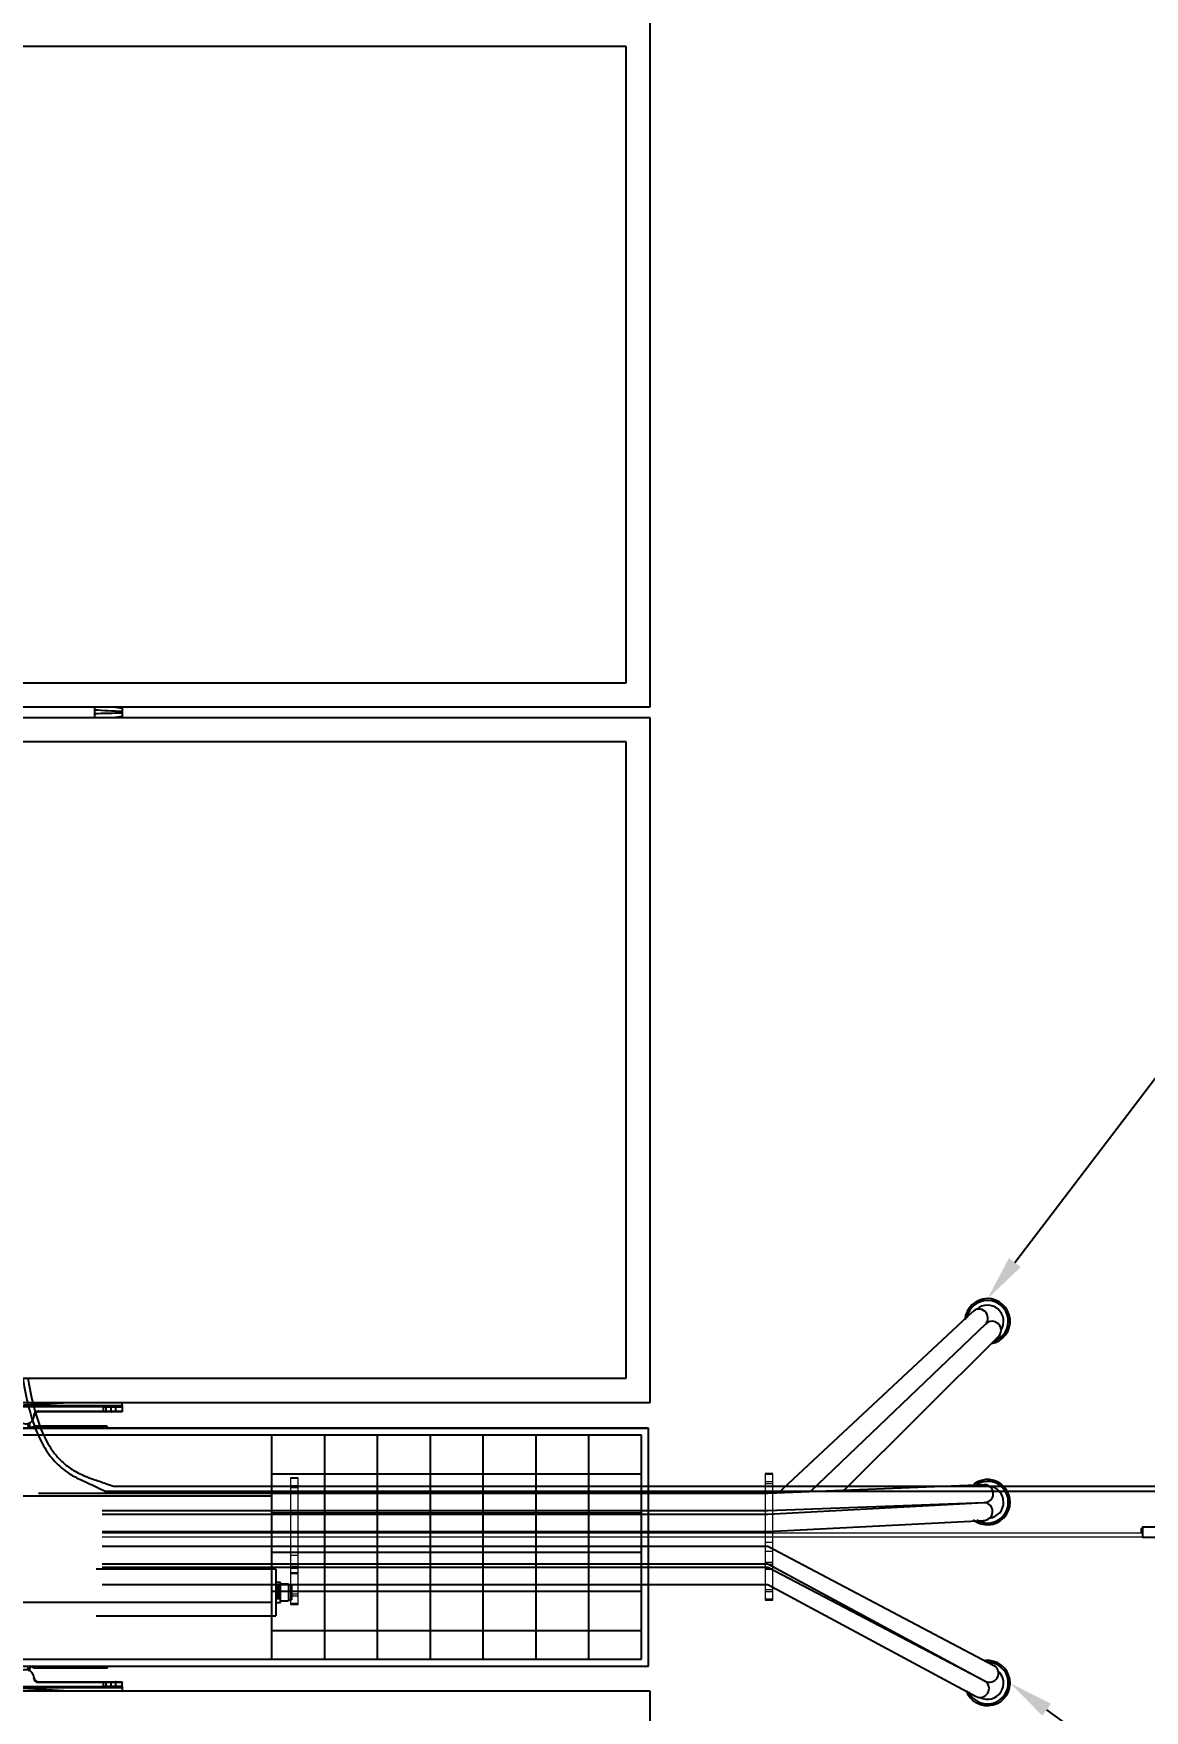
# Model space of a CAD drawing. Header units: inches. Extents: x -1851 to 6314, y -1304 to 4687.
# Drawn here: x 1793.4 to 1867.1, y 1878.5 to 1989.8 of the extents above; entities that cross this region are included whole.
import ezdxf
from ezdxf import colors
from ezdxf.entities.mleader import LeaderData, LeaderLine
from ezdxf.math import Vec2, Vec3

# ---------------------------------------------------------------- set-up
doc = ezdxf.new("R2010")
doc.units = ezdxf.units.IN
doc.header["$MEASUREMENT"] = 0
for name, color, linetype in [('DC FEEEDERS', 1, 'Continuous'), ('DC STRING CABLES', 30, 'Continuous'), ('E-ARRY-TABL', 9, 'Continuous'), ('E-COND-PVC', 4, 'Continuous'), ('E-GRND', 3, 'Continuous'), ('G-ANNO-TEXT', 1, 'Continuous'), ('WIRE MANAGEMENT', 4, 'Continuous')]:
    doc.layers.add(name, color=color, linetype=linetype)
doc.styles.add('NEI-A', font='arial.ttf')
picture_1 = doc.add_image_def('image1.jpg', size_in_pixel=(474, 85))

# ---------------------------------------------------------------- blocks, each defined once
blk = doc.blocks.new('A$C7614aaa4')
at = {"layer": 'E-ARRY-TABL'}
for p, q in [((0, 16.05), (0, 0.25)), ((89.42, 16.05), (0, 16.05)), ((88.96, 15.59), (0.46, 15.59)), ((0.46, 15.59), (0.46, 0.71)), ((34.8, 16.05), (34.77, 16.05)), ((36.99, 16.05), (34.8, 16.05)), ((41.81, 16.17), (36.97, 16.17)), ((36.99, 16.05), (37.05, 16.05)), ((36.99, 16.05), (36.99, 16.05)), ((37.05, 16.05), (41.88, 16.05)), ((37.05, 16.05), (37.05, 16.05)), ((41.88, 16.05), (41.95, 16.05)), ((42.11, 16.28), (42.11, 16.3)), ((42.18, 16.3), (42.11, 16.3)), ((42.11, 16.28), (42.18, 16.28)), ((42.15, 16.05), (42.15, 16.13)), ((42.18, 16.34), (42.18, 16.3)), ((42.18, 16.05), (42.18, 16.34)), ((42.18, 16.28), (42.18, 16.3)), ((48.27, 16.34), (48.27, 16.05)), ((48.27, 16.3), (48.27, 16.34)), ((48.27, 16.3), (48.27, 16.28)), ((48.34, 16.3), (48.27, 16.3)), ((48.27, 16.28), (48.34, 16.28)), ((48.3, 16.13), (48.3, 16.05)), ((48.34, 16.3), (48.34, 16.28)), ((48.5, 16.05), (48.57, 16.05)), ((53.41, 16.05), (48.57, 16.05)), ((53.48, 16.17), (48.65, 16.17)), ((53.41, 16.05), (53.46, 16.05)), ((53.41, 16.05), (53.41, 16.05)), ((53.46, 16.05), (55.65, 16.05)), ((53.46, 16.05), (53.46, 16.05)), ((88.96, 0.71), (88.96, 15.59)), ((89.42, 0.25), (89.42, 16.05)), ((0, 0.25), (89.42, 0.25)), ((0.46, 0.71), (88.96, 0.71)), ((34.77, 0.25), (34.8, 0.25)), ((36.99, 0.25), (34.8, 0.25)), ((36.97, 0.13), (41.81, 0.13)), ((37.05, 0.25), (36.99, 0.25)), ((36.99, 0.25), (36.99, 0.25)), ((37.05, 0.25), (41.88, 0.25)), ((37.05, 0.25), (37.05, 0.25)), ((41.95, 0.25), (41.88, 0.25)), ((42.18, 0.02), (42.11, 0.02)), ((42.11, 0), (42.11, 0.02)), ((42.11, 0), (42.18, 0)), ((42.15, 0.17), (42.15, 0.25)), ((42.18, 0), (42.18, 0.02)), ((48.34, 0.03), (48.27, 0.03)), ((48.27, 0.03), (48.27, 0)), ((48.27, 0), (48.34, 0)), ((48.3, 0.25), (48.3, 0.18)), ((48.34, 0.03), (48.34, 0)), ((48.65, 0.14), (53.48, 0.14))]:
    blk.add_line(p, q, dxfattribs=at)
for points in [[(37.05, 16.05), (37.04, 16.09), (37.02, 16.13), (37, 16.16), (36.97, 16.17), (36.94, 16.16), (36.91, 16.13), (36.9, 16.09), (36.89, 16.05), (36.89, 16.05)], [(37, 16.05), (37, 16.07), (36.99, 16.08), (36.98, 16.09), (36.96, 16.09), (36.95, 16.09), (36.94, 16.07), (36.94, 16.05), (36.94, 16.05)], [(41.81, 16.17), (41.83, 16.16), (41.86, 16.13), (41.88, 16.09), (41.88, 16.05)], [(48.57, 16.05), (48.58, 16.1), (48.59, 16.14), (48.62, 16.16), (48.65, 16.17)], [(53.56, 16.05), (53.55, 16.1), (53.54, 16.14), (53.51, 16.16), (53.48, 16.17), (53.45, 16.16), (53.43, 16.14), (53.41, 16.1), (53.41, 16.05), (53.41, 16.05)], [(53.51, 16.05), (53.51, 16.06), (53.51, 16.08), (53.5, 16.09), (53.49, 16.1), (53.47, 16.1), (53.46, 16.09), (53.46, 16.07), (53.45, 16.05), (53.45, 16.05)], [(55.7, 16.05), (55.7, 16.05), (55.65, 16.05)], [(36.89, 0.25), (36.89, 0.25), (36.9, 0.21), (36.91, 0.17), (36.94, 0.14), (36.97, 0.13), (37, 0.14), (37.02, 0.17), (37.04, 0.21), (37.05, 0.25), (37.05, 0.25)], [(36.94, 0.25), (36.94, 0.25), (36.94, 0.23), (36.95, 0.21), (36.96, 0.21), (36.98, 0.21), (36.99, 0.22), (37, 0.23), (37, 0.25), (37, 0.25)], [(41.88, 0.25), (41.88, 0.21), (41.86, 0.17), (41.83, 0.14), (41.81, 0.13)], [(48.65, 0.14), (48.62, 0.15), (48.59, 0.17), (48.58, 0.21), (48.57, 0.25)], [(53.41, 0.25), (53.41, 0.21), (53.43, 0.17), (53.45, 0.15), (53.48, 0.14), (53.51, 0.15), (53.54, 0.17), (53.55, 0.21), (53.56, 0.25)], [(53.45, 0.25), (53.46, 0.24), (53.46, 0.22), (53.47, 0.21), (53.49, 0.21), (53.5, 0.22), (53.51, 0.23), (53.51, 0.25), (53.51, 0.25)]]:
    blk.add_lwpolyline(points, dxfattribs=at)
for centre, start_param, end_param in [((41.83, 16.28), 4.885735, 6.192239), ((41.95, 16.28), 4.712389, 5.56156), ((48.5, 16.28), 3.863218, 4.712389), ((48.62, 16.28), 3.232539, 4.539043), ((41.83, 0.02), 0.090947, 1.39745), ((41.95, 0.02), 0.721625, 1.570796), ((48.5, 0.03), 1.728463, 2.419967), ((48.62, 0.03), 1.728463, 3.050646)]:
    blk.add_ellipse(centre, major_axis=(0.273, 0), ratio=0.8391, start_param=start_param, end_param=end_param, dxfattribs=at)
for points, knots in [([(42.11, 16.3), (42.11, 16.31), (42.11, 16.32), (42.11, 16.33), (42.11, 16.34)], [0, 0, 0, 0, 0.289948, 1, 1, 1, 1]), ([(42.11, 16.26), (42.11, 16.26), (42.11, 16.27), (42.11, 16.27), (42.11, 16.28)], [0, 0, 0, 0, 0.55863, 1, 1, 1, 1]), ([(42.18, 16.28), (42.18, 16.25), (42.18, 16.21), (42.18, 16.16), (42.16, 16.14), (42.16, 16.13), (42.15, 16.13)], [0, 0, 0, 0, 0.450932, 0.741636, 0.946776, 1, 1, 1, 1]), ([(48.3, 16.13), (48.29, 16.14), (48.28, 16.16), (48.27, 16.2), (48.27, 16.25), (48.27, 16.28), (48.27, 16.28)], [0, 0, 0, 0, 0.201331, 0.486191, 0.909516, 1, 1, 1, 1]), ([(48.34, 16.34), (48.34, 16.34), (48.34, 16.33), (48.34, 16.31), (48.34, 16.3)], [0, 0, 0, 0, 0.289982, 1, 1, 1, 1]), ([(48.34, 16.28), (48.34, 16.28), (48.34, 16.27), (48.34, 16.26), (48.35, 16.26)], [0, 0, 0, 0, 0.558217, 1, 1, 1, 1]), ([(42.11, 0.02), (42.11, 0.03), (42.11, 0.03), (42.11, 0.04), (42.11, 0.04)], [0, 0, 0, 0, 0.558217, 1, 1, 1, 1]), ([(42.15, 0.17), (42.16, 0.17), (42.17, 0.15), (42.18, 0.1), (42.18, 0.06), (42.18, 0.03), (42.18, 0.02)], [0, 0, 0, 0, 0.201331, 0.486191, 0.909516, 1, 1, 1, 1]), ([(48.27, 0.03), (48.27, 0.05), (48.27, 0.1), (48.28, 0.14), (48.29, 0.17), (48.3, 0.18), (48.3, 0.18)], [0, 0, 0, 0, 0.450932, 0.741636, 0.946776, 1, 1, 1, 1]), ([(48.35, 0.05), (48.34, 0.04), (48.34, 0.04), (48.34, 0.03), (48.34, 0.03)], [0, 0, 0, 0, 0.55863, 1, 1, 1, 1])]:
    blk.add_open_spline(points, degree=3, knots=knots, dxfattribs=at)
blk = doc.blocks.new('A$C1ac49d95')
for points in [[(0, 1909.2), (89.42, 1909.2)], [(64.41, 1908.74), (64.41, 1893.86)], [(67.92, 1908.74), (67.92, 1893.86)], [(71.42, 1908.74), (71.42, 1893.86)], [(74.93, 1908.74), (74.93, 1893.86)], [(78.44, 1908.74), (78.44, 1893.86)], [(81.94, 1908.74), (81.94, 1893.86)], [(85.45, 1908.74), (85.45, 1893.86)], [(88.96, 1906.14), (64.41, 1906.14)], [(88.96, 1903.55), (64.41, 1903.55)], [(88.96, 1900.95), (64.41, 1900.95)], [(88.96, 1898.36), (64.41, 1898.36)], [(88.96, 1895.76), (64.41, 1895.76)]]:
    blk.add_lwpolyline(points)
at = {"layer": 'E-ARRY-TABL'}
for p, q in [((89.54, 1957.04), (89.54, 2002.45)), ((87.94, 2000.85), (1.6, 2000.85)), ((87.94, 1958.64), (87.94, 2000.85)), ((1.6, 1958.64), (87.94, 1958.64)), ((0, 1957.04), (89.54, 1957.04)), ((53.91, 1957.04), (54.5, 1956.96)), ((89.54, 1956.31), (0, 1956.31)), ((54.5, 1956.39), (53.91, 1956.31)), ((89.54, 1910.9), (89.54, 1956.31)), ((87.94, 1954.71), (1.6, 1954.71)), ((87.94, 1912.5), (87.94, 1954.71)), ((1.6, 1912.5), (87.94, 1912.5)), ((0, 1910.9), (89.54, 1910.9)), ((53.27, 1910.6), (45.68, 1910.6)), ((47.12, 1910.69), (51.05, 1910.9)), ((47.12, 1910.69), (54.5, 1910.69)), ((48.63, 1910.02), (48.67, 1910.02)), ((48.95, 1910.32), (53.27, 1910.32)), ((48.95, 1910.32), (48.95, 1910.28)), ((53.27, 1910.28), (48.95, 1910.28)), ((53.27, 1910.32), (53.27, 1910.6)), ((53.27, 1910.6), (53.42, 1910.6)), ((53.27, 1910.32), (53.42, 1910.32)), ((53.27, 1910.32), (53.27, 1910.28)), ((53.44, 1910.28), (53.27, 1910.28)), ((53.42, 1910.6), (53.42, 1910.32)), ((53.42, 1910.6), (53.78, 1910.6)), ((53.42, 1910.32), (53.78, 1910.32)), ((53.81, 1910.28), (53.44, 1910.28)), ((53.78, 1910.32), (53.78, 1910.6)), ((53.78, 1910.6), (54.07, 1910.6)), ((53.78, 1910.32), (54.07, 1910.32)), ((54.04, 1910.28), (53.81, 1910.28)), ((54.5, 1910.28), (54.04, 1910.28)), ((54.07, 1910.6), (54.07, 1910.32)), ((54.07, 1910.6), (54.5, 1910.6)), ((54.07, 1910.32), (54.5, 1910.32)), ((54.5, 1910.69), (54.5, 1910.9)), ((54.5, 1910.69), (54.5, 1910.6)), ((54.5, 1910.6), (54.5, 1910.32)), ((54.5, 1910.32), (54.5, 1910.28)), ((48.63, 1892.63), (48.67, 1892.64)), ((48.95, 1892.33), (48.95, 1892.37)), ((48.95, 1892.37), (53.27, 1892.37)), ((53.27, 1892.33), (48.95, 1892.33)), ((53.27, 1892.33), (53.27, 1892.37)), ((53.27, 1892.37), (53.44, 1892.37)), ((53.27, 1892.05), (53.27, 1892.33)), ((53.42, 1892.33), (53.27, 1892.33)), ((53.42, 1892.33), (53.42, 1892.05)), ((53.78, 1892.33), (53.42, 1892.33)), ((53.44, 1892.37), (53.81, 1892.37)), ((53.78, 1892.05), (53.78, 1892.33)), ((54.07, 1892.33), (53.78, 1892.33)), ((53.81, 1892.37), (54.04, 1892.37)), ((54.04, 1892.37), (54.5, 1892.37)), ((54.07, 1892.33), (54.07, 1892.05)), ((54.5, 1892.33), (54.07, 1892.33)), ((54.5, 1892.37), (54.5, 1892.33)), ((54.5, 1892.05), (54.5, 1892.33)), ((89.54, 1891.75), (0, 1891.75)), ((45.68, 1892.05), (53.27, 1892.05)), ((54.5, 1891.96), (47.12, 1891.96)), ((51.05, 1891.75), (47.12, 1891.96)), ((53.42, 1892.05), (53.27, 1892.05)), ((53.78, 1892.05), (53.42, 1892.05)), ((54.07, 1892.05), (53.78, 1892.05)), ((54.5, 1892.05), (54.07, 1892.05)), ((54.5, 1892.05), (54.5, 1891.96)), ((54.5, 1891.96), (54.5, 1891.75)), ((89.54, 1846.34), (89.54, 1891.75))]:
    blk.add_line(p, q, dxfattribs=at)
for points in [[(53.42, 1910.32), (53.42, 1910.32), (53.42, 1910.31), (53.42, 1910.3), (53.42, 1910.29), (53.43, 1910.29), (53.43, 1910.28), (53.44, 1910.28), (53.44, 1910.28)], [(53.78, 1910.32), (53.78, 1910.32), (53.78, 1910.31), (53.79, 1910.3), (53.79, 1910.29), (53.8, 1910.29), (53.8, 1910.28), (53.81, 1910.28), (53.81, 1910.28)], [(54.07, 1910.32), (54.07, 1910.32), (54.07, 1910.31), (54.06, 1910.3), (54.06, 1910.29), (54.06, 1910.29), (54.05, 1910.28), (54.05, 1910.28), (54.04, 1910.28)], [(53.42, 1892.33), (53.42, 1892.34), (53.42, 1892.34), (53.42, 1892.35), (53.42, 1892.36), (53.43, 1892.36), (53.43, 1892.37), (53.44, 1892.37), (53.44, 1892.37)], [(53.78, 1892.33), (53.78, 1892.34), (53.78, 1892.34), (53.79, 1892.35), (53.79, 1892.36), (53.8, 1892.36), (53.8, 1892.37), (53.81, 1892.37), (53.81, 1892.37)], [(54.07, 1892.33), (54.07, 1892.34), (54.07, 1892.34), (54.06, 1892.35), (54.06, 1892.36), (54.06, 1892.36), (54.05, 1892.37), (54.05, 1892.37), (54.04, 1892.37)]]:
    blk.add_lwpolyline(points, dxfattribs=at)
for centre, radius, start, end in [((48.11, 1910.04), 0.561, 211.369, 357.6447), ((48.95, 1910), 0.32, 90, 177.6447), ((48.95, 1910), 0.275, 90, 177.6447), ((48.11, 1892.61), 0.561, 2.3553, 148.631), ((48.95, 1892.65), 0.32, 182.3553, 270), ((48.95, 1892.65), 0.275, 182.3553, 270)]:
    blk.add_arc(centre, radius, start, end, dxfattribs=at)
for points, knots in [([(52.66, 1957.04), (52.66, 1957.03), (52.66, 1957.01), (52.66, 1956.95), (52.66, 1956.88), (52.66, 1956.85)], [0, 0, 0, 0, 0.141531, 0.567145, 1, 1, 1, 1]), ([(52.66, 1956.85), (52.66, 1956.81), (52.66, 1956.76), (52.66, 1956.71), (52.66, 1956.68), (52.66, 1956.66), (52.66, 1956.65), (52.66, 1956.64), (52.66, 1956.62), (52.66, 1956.6), (52.66, 1956.6)], [0, 0, 0, 0, 0.473901, 0.566584, 0.646097, 0.76529, 0.812852, 0.824689, 0.893505, 1, 1, 1, 1]), ([(52.66, 1956.85), (52.97, 1956.83), (53.58, 1956.79), (54.19, 1956.76), (54.5, 1956.75)], [0, 0, 0, 0, 0.50005, 1, 1, 1, 1]), ([(52.66, 1956.6), (52.97, 1956.61), (53.58, 1956.63), (54.19, 1956.64), (54.5, 1956.64)], [0, 0, 0, 0, 0.500037, 1, 1, 1, 1]), ([(54.5, 1956.96), (54.5, 1956.97), (54.5, 1956.99), (54.5, 1957.03), (54.5, 1957.04)], [0, 0, 0, 0, 0.829246, 1, 1, 1, 1]), ([(54.5, 1956.96), (54.5, 1956.95), (54.5, 1956.92), (54.5, 1956.89), (54.5, 1956.85), (54.5, 1956.81), (54.5, 1956.77), (54.5, 1956.75)], [0, 0, 0, 0, 0.332265, 0.657492, 0.788305, 0.900705, 1, 1, 1, 1]), ([(54.5, 1956.75), (54.5, 1956.74), (54.5, 1956.72), (54.5, 1956.7), (54.5, 1956.69), (54.5, 1956.68), (54.5, 1956.68), (54.5, 1956.67), (54.5, 1956.67), (54.5, 1956.67), (54.5, 1956.66), (54.5, 1956.66), (54.5, 1956.65), (54.5, 1956.65), (54.5, 1956.64)], [0, 0, 0, 0, 0.37846, 0.52506, 0.56152, 0.597982, 0.743876, 0.762193, 0.780423, 0.789537, 0.825997, 0.862457, 0.935402, 1, 1, 1, 1]), ([(54.5, 1956.64), (54.5, 1956.63), (54.5, 1956.59), (54.5, 1956.53), (54.5, 1956.49), (54.5, 1956.46), (54.5, 1956.43), (54.5, 1956.4), (54.5, 1956.39)], [0, 0, 0, 0, 0.090987, 0.194222, 0.297481, 0.412852, 0.694274, 1, 1, 1, 1]), ([(52.66, 1956.6), (52.66, 1956.56), (52.66, 1956.49), (52.66, 1956.4), (52.66, 1956.33), (52.66, 1956.31), (52.66, 1956.31)], [0, 0, 0, 0, 0.272879, 0.587619, 0.897094, 1, 1, 1, 1]), ([(54.5, 1956.31), (54.5, 1956.32), (54.5, 1956.36), (54.5, 1956.37), (54.5, 1956.39)], [0, 0, 0, 0, 0.203252, 1, 1, 1, 1])]:
    blk.add_open_spline(points, degree=3, knots=knots, dxfattribs=at)
blk.add_blockref('A$C7614aaa4', (0, 1893.15))
image = blk.add_image(picture_1, insert=(25.01, 1897.64), size_in_units=(39.4, 7.07))
image.dxf.flags = 7

msp = doc.modelspace()

# ---------------------------------------------------------------- linework, layer by layer
at = {"layer": 'DC FEEEDERS'}
for points in [[(1842.8599, 1892.95782), (1855.72083, 1904.95135)], [(1856.59123, 1904.14122), (1844.97492, 1893.04127)], [(1857.44932, 1903.3194), (1847.20656, 1893.12931)], [(1842.16028, 1892.93021), (1856.53691, 1893.49745)], [(1793.76854, 1892.93021), (1842.16028, 1892.93021)], [(1842.16028, 1891.77021), (1856.51472, 1892.30877)], [(1842.16028, 1891.54827), (1856.51472, 1892.30877)], [(1797.99192, 1891.77021), (1842.16028, 1891.77021)], [(1797.99192, 1891.54827), (1842.16028, 1891.54827)], [(1842.16028, 1890.38827), (1856.473, 1891.12116)], [(1797.99192, 1890.38827), (1842.16028, 1890.38827)], [(1797.99192, 1889.41087), (1842.16028, 1889.41087)], [(1842.16028, 1889.41087), (1857.15246, 1881.50308)], [(1797.99192, 1888.25087), (1842.16028, 1888.25087)], [(1797.99192, 1888.02893), (1842.16028, 1888.02893)], [(1842.16028, 1888.25087), (1856.56358, 1880.47005)], [(1842.16028, 1888.02893), (1856.5449, 1880.48202)], [(1797.99192, 1886.86893), (1842.16028, 1886.86893)], [(1842.16028, 1886.86893), (1855.92236, 1879.46892)]]:
    msp.add_lwpolyline(points, dxfattribs=at)
for centre, start, end in [((1856.15603, 1904.54629), 317.0538011, 137.0538011), ((1857.02768, 1903.73857), 315.1682381, 135.1682381), ((1856.51472, 1892.90332), 267.8618042, 87.8618042), ((1856.473, 1891.7157), 265.9762413, 85.9762413), ((1856.85802, 1880.98657), 240.3149502, 60.3149502), ((1856.23363, 1879.97547), 238.4293873, 58.4293873)]:
    msp.add_arc(centre, 0.59454, start, end, dxfattribs=at)
at = {"layer": 'DC STRING CABLES', "flags": 128}
for points in [[(1798.72522, 1893.40453), (1984.36007, 1893.40453)], [(1798.1889, 1893.07207), (1984.36007, 1893.07207)]]:
    msp.add_lwpolyline(points, dxfattribs=at)
at = {"layer": 'DC STRING CABLES'}
for points, knots in [([(1792.72088, 1900.55869), (1792.75173, 1900.37682), (1792.78424, 1900.19399), (1792.92862, 1899.4196), (1793.05928, 1898.81037), (1793.42788, 1897.51917), (1793.67757, 1896.83818), (1794.22811, 1895.83038), (1794.46796, 1895.47079), (1795.01298, 1894.84327), (1795.31422, 1894.57033), (1795.87952, 1894.17613), (1796.12751, 1894.03444), (1796.38163, 1893.91106), (1796.45367, 1893.87608), (1796.5262, 1893.84257), (1796.59874, 1893.80907), (1796.76505, 1893.73224), (1796.93135, 1893.65542), (1797.09766, 1893.57859), (1797.33757, 1893.46777), (1797.57747, 1893.35695), (1797.81737, 1893.24613), (1797.94298, 1893.18811), (1798.06859, 1893.13009), (1798.19419, 1893.07207)], [7.478772782, 7.478772782, 7.478772782, 7.478772782, 7.987774697, 7.987774697, 9.622773206, 9.622773206, 11.503334956, 11.503334956, 12.622333679, 12.622333679, 13.6409475, 13.6409475, 14.383007498, 14.383007498, 14.383007498, 14.593377777, 14.593377777, 14.593377777, 15.075719626, 15.075719626, 15.075719626, 15.771511206, 15.771511206, 15.771511206, 16.135804416, 16.135804416, 16.135804416, 16.135804416]), ([(1793.06001, 1900.54775), (1793.0873, 1900.38882), (1793.11586, 1900.22917), (1793.2583, 1899.46553), (1793.39175, 1898.8472), (1793.77589, 1897.52385), (1794.0427, 1896.82379), (1794.61803, 1895.84157), (1794.85564, 1895.5122), (1795.36038, 1894.97672), (1795.61553, 1894.75993), (1796.16007, 1894.39269), (1796.44896, 1894.23923), (1796.91193, 1894.03626), (1797.07952, 1893.97085), (1797.24952, 1893.91106), (1797.30005, 1893.89329), (1797.35079, 1893.87602), (1797.40152, 1893.85874), (1797.67585, 1893.76536), (1797.95017, 1893.67198), (1798.22449, 1893.57859), (1798.39493, 1893.52057), (1798.56538, 1893.46255), (1798.73583, 1893.40453)], [7.541421126, 7.541421126, 7.541421126, 7.541421126, 7.989937949, 7.989937949, 9.676580557, 9.676580557, 11.685861249, 11.685861249, 12.799638079, 12.799638079, 13.7036105, 13.7036105, 14.60758292, 14.60758292, 15.10582563, 15.10582563, 15.10582563, 15.25390059, 15.25390059, 15.25390059, 16.054478104, 16.054478104, 16.054478104, 16.551904522, 16.551904522, 16.551904522, 16.551904522])]:
    msp.add_open_spline(points, degree=3, knots=knots, dxfattribs=at)
at = {"layer": 'E-ARRY-TABL'}
for p, q in [((1809.5101, 1887.89684), (1797.59206, 1887.89684)), ((1809.5101, 1887.89684), (1809.5101, 1884.78629)), ((1809.83054, 1887.00533), (1809.5101, 1887.00533)), ((1809.5101, 1886.73067), (1809.61996, 1886.73067)), ((1809.5101, 1886.662), (1809.61996, 1886.662)), ((1809.61996, 1886.662), (1809.61996, 1886.73067)), ((1809.63141, 1886.7222), (1809.61996, 1886.7222)), ((1809.61996, 1886.41023), (1809.61996, 1886.662)), ((1809.63141, 1886.73067), (1809.74976, 1886.73067)), ((1809.63141, 1886.73067), (1809.63141, 1886.662)), ((1809.63141, 1886.662), (1809.74976, 1886.662)), ((1809.63141, 1886.662), (1809.63141, 1886.41023)), ((1809.74976, 1886.41023), (1809.74976, 1886.662)), ((1809.76416, 1886.69931), (1809.75632, 1886.73067)), ((1809.76416, 1886.34156), (1809.76416, 1886.69931)), ((1809.83054, 1886.44272), (1809.83054, 1887.00533)), ((1810.35697, 1886.90233), (1809.83054, 1886.90233)), ((1810.35697, 1886.90233), (1810.35697, 1886.34156)), ((1810.54008, 1886.82222), (1810.35697, 1886.82222)), ((1810.54008, 1886.82222), (1810.54008, 1886.34156)), ((1809.5101, 1886.41023), (1809.61996, 1886.41023)), ((1809.5101, 1886.2729), (1809.61996, 1886.2729)), ((1809.5101, 1886.02113), (1809.61996, 1886.02113)), ((1809.5101, 1885.95246), (1809.61996, 1885.95246)), ((1809.5101, 1885.6778), (1809.83054, 1885.6778)), ((1809.61996, 1886.2729), (1809.61996, 1886.41023)), ((1809.61996, 1886.02113), (1809.61996, 1886.2729)), ((1809.61996, 1885.95246), (1809.61996, 1886.02113)), ((1809.61996, 1885.96093), (1809.63141, 1885.96093)), ((1809.63141, 1886.41023), (1809.63141, 1886.2729)), ((1809.63141, 1886.41023), (1809.74976, 1886.41023)), ((1809.63141, 1886.2729), (1809.74976, 1886.2729)), ((1809.63141, 1886.2729), (1809.63141, 1886.02113)), ((1809.63141, 1886.02113), (1809.74976, 1886.02113)), ((1809.63141, 1886.02113), (1809.63141, 1885.95246)), ((1809.63141, 1885.95246), (1809.74976, 1885.95246)), ((1809.74976, 1886.02113), (1809.74976, 1886.2729)), ((1809.75632, 1885.95246), (1809.76416, 1885.98382)), ((1809.83054, 1886.44272), (1809.76416, 1886.44272)), ((1809.76416, 1885.98382), (1809.76416, 1886.34156)), ((1809.83054, 1886.24041), (1809.76416, 1886.24041)), ((1809.83054, 1886.24041), (1809.83054, 1886.44272)), ((1809.83054, 1885.6778), (1809.83054, 1886.24041)), ((1809.83054, 1885.7808), (1810.35697, 1885.7808)), ((1810.35697, 1886.34156), (1810.35697, 1885.7808)), ((1810.35697, 1885.86091), (1810.54008, 1885.86091)), ((1810.54008, 1886.34156), (1810.54008, 1885.86091)), ((1797.59206, 1884.78629), (1809.5101, 1884.78629))]:
    msp.add_line(p, q, dxfattribs=at)
for points, knots in [([(1809.74976, 1886.662), (1809.74866, 1886.67446), (1809.74647, 1886.69938), (1809.74643, 1886.72307), (1809.7481, 1886.73037), (1809.74957, 1886.73063), (1809.74976, 1886.73067)], [0, 0, 0, 0, 0.318044488, 0.636213673, 0.953439252, 1, 1, 1, 1]), ([(1809.74976, 1886.2729), (1809.74866, 1886.28683), (1809.74647, 1886.3147), (1809.74643, 1886.36151), (1809.7481, 1886.39316), (1809.74957, 1886.40829), (1809.74976, 1886.41023)], [0, 0, 0, 0, 0.318044485, 0.63621367, 0.953439249, 1, 1, 1, 1]), ([(1809.74976, 1885.95246), (1809.74866, 1885.95393), (1809.74647, 1885.95688), (1809.74643, 1885.98001), (1809.7481, 1886.00436), (1809.74957, 1886.01922), (1809.74976, 1886.02113)], [0, 0, 0, 0, 0.31805425, 0.636223419, 0.953449034, 1, 1, 1, 1])]:
    msp.add_open_spline(points, degree=3, knots=knots, dxfattribs=at)
at = {"layer": 'E-COND-PVC', "linetype": 'Continuous'}
for centre, radius, start, end in [((1856.72536, 1904.333), 1.5, 280.1202695, 176.5846392), ((1856.72536, 1904.333), 1.38196, 287.8672373, 170.2274202), ((1856.72536, 1904.333), 1.5, 163.8373577, 176.5846392), ((1856.72536, 1904.333), 1.38196, 159.6101776, 170.2274202), ((1856.72536, 1904.333), 1.06758, 327.1308454, 132.3892367), ((1856.72536, 1892.333), 1.5, 230.9282726, 127.3926423), ((1856.72536, 1892.333), 1.5, 114.6453609, 127.3926423), ((1856.72536, 1892.333), 1.38196, 238.6752405, 121.0354233), ((1856.72536, 1892.333), 1.38196, 110.4181807, 121.0354233), ((1856.72536, 1892.333), 1.06758, 277.9388486, 83.1972398), ((1856.72536, 1880.333), 1.5, 198.8985491, 95.3629188), ((1856.72536, 1880.333), 1.38196, 205.2557682, 87.615951), ((1856.72536, 1880.333), 1.06758, 243.0939516, 48.3523429), ((1856.72536, 1880.333), 1.5, 198.8985491, 211.6458306), ((1856.72536, 1880.333), 1.38196, 205.2557682, 215.8730107)]:
    msp.add_arc(centre, radius, start, end, dxfattribs=at)
at = {"layer": 'E-GRND'}
msp.add_lwpolyline([(1868.02529, 1889.98391), (1867.0351, 1889.98391), (1867.0351, 1890.69415), (1868.02529, 1890.69415)], close=True, dxfattribs=at)
at = {"layer": 'WIRE MANAGEMENT', "color": 4, "linetype": 'Continuous', "lineweight": 18, "elevation": 0.11854, "flags": 128}
for points in [[(1810.98274, 1893.95505), (1810.48274, 1893.95505), (1810.48274, 1885.55505), (1810.98274, 1885.55505)], [(1842.48209, 1894.23051), (1841.98209, 1894.23051), (1841.98209, 1885.83051), (1842.48209, 1885.83051)]]:
    msp.add_lwpolyline(points, close=True, dxfattribs=at)
for points in [[(1810.98274, 1893.95505), (1810.48274, 1893.95505)], [(1810.98274, 1893.89396), (1810.48274, 1893.89396)], [(1810.98274, 1893.41046), (1810.48274, 1893.41046)], [(1810.98274, 1893.28239), (1810.48274, 1893.28239)], [(1842.48209, 1894.23051), (1841.98209, 1894.23051)], [(1842.48209, 1894.16942), (1841.98209, 1894.16942)], [(1842.48209, 1893.68592), (1841.98209, 1893.68592)], [(1842.48209, 1893.55785), (1841.98209, 1893.55785)], [(1797.99192, 1890.30149), (1867.0351, 1890.30149)], [(1797.99192, 1890.02342), (1867.0351, 1890.02342)], [(1810.98274, 1889.37224), (1810.48274, 1889.37224)], [(1810.98274, 1888.78998), (1810.48274, 1888.78998)], [(1842.48209, 1889.6477), (1841.98209, 1889.6477)], [(1842.48209, 1889.06544), (1841.98209, 1889.06544)], [(1810.98274, 1888.06378), (1810.48274, 1888.06378)], [(1810.98274, 1887.9282), (1810.48274, 1887.9282)], [(1842.48209, 1888.33924), (1841.98209, 1888.33924)], [(1842.48209, 1888.20366), (1841.98209, 1888.20366)], [(1842.48209, 1887.91858), (1841.98209, 1887.91858)], [(1842.48209, 1887.85735), (1841.98209, 1887.85735)], [(1810.98274, 1887.64312), (1810.48274, 1887.64312)], [(1810.98274, 1887.58189), (1810.48274, 1887.58189)], [(1810.98274, 1886.24077), (1810.48274, 1886.24077)], [(1810.98274, 1886.10519), (1810.48274, 1886.10519)], [(1810.98274, 1885.61613), (1810.48274, 1885.61613)], [(1810.98274, 1885.55505), (1810.48274, 1885.55505)], [(1842.48209, 1886.51623), (1841.98209, 1886.51623)], [(1842.48209, 1886.38065), (1841.98209, 1886.38065)], [(1842.48209, 1885.89159), (1841.98209, 1885.89159)], [(1842.48209, 1885.83051), (1841.98209, 1885.83051)]]:
    msp.add_lwpolyline(points, dxfattribs=at)
at = {"layer": 'WIRE MANAGEMENT', "color": 4, "linetype": 'Continuous', "lineweight": 18, "flags": 128}
msp.add_lwpolyline([(1867.0351, 1890.57935), (1866.90491, 1890.57935), (1866.90491, 1890.30149)], dxfattribs=at)

# ---------------------------------------------------------------- block references
msp.add_blockref('A$C1ac49d95', (1744.81051, -11.95114))

# ---------------------------------------------------------------- next in the draw order: leaders
at = {"layer": 'G-ANNO-TEXT'}
ml = msp.add_multileader_mtext('Standard', dxfattribs=at)
ml.set_content('\\pxql,t3.00005;INSTALL 4" SCH. 80 CONDUITS AS NEEDED FOR DC FEEDER UGT TRANSITION. MAX. 2 CIRCUITS AND GROUND CABLE PER CONDUIT RISER, MAINTAINING A 12" SEPARATION BETWEEN CONDUITS.', color=256, style='NEI-A')
ml.set_leader_properties()
ml.build(insert=Vec2(0, 0))
ml.multileader.update_dxf_attribs({"dogleg_length": 3.07146, "arrow_head_size": 3})
ctx = ml.context
ctx.base_point, ctx.char_height, ctx.arrow_head_size, ctx.landing_gap_size, ctx.plane_origin = Vec3(1877.04522, 1931.37439), 2, 3, 1.53573, Vec3(2719.87701, 1351.38085)
notes = []
notes.append((ctx, [(0, (1, 1, 0), (1876.14554, 1931.37439), (1, 0), 0.89968, [(1, [(1856.72536, 1905.833)], 0, [])])]))
ctx.mtext.insert, ctx.mtext.width, ctx.mtext.flow_direction = Vec3(1878.58095, 1932.39144), 52.2437381, 5
ctx.mtext.has_bg_fill, ctx.mtext.bg_color, ctx.mtext.bg_scale_factor, ctx.mtext.bg_transparency, ctx.mtext.use_window_bg_color = 1, -1073741824, 1.5, 0, 1
ml = msp.add_multileader_mtext('Standard', dxfattribs=at)
ml.set_content('\\pxql,t3.00005;(TYP.) BELL END &  FOAM SEALS', color=256, style='NEI-A')
ml.set_leader_properties()
ml.build(insert=Vec2(0, 0))
ml.multileader.update_dxf_attribs({"dogleg_length": 3.07146, "arrow_head_size": 3})
ctx = ml.context
ctx.base_point, ctx.char_height, ctx.arrow_head_size, ctx.landing_gap_size, ctx.plane_origin = Vec3(1877.04522, 1867.26711), 2, 3, 1.53573, Vec3(2779.15642, 1360.02515)
notes.append((ctx, [(0, (1, 1, 0), (1876.14554, 1867.26711), (1, 0), 0.89968, [(1, [(1858.22536, 1880.333)], 0, [])])]))
ctx.mtext.insert, ctx.mtext.width, ctx.mtext.flow_direction = Vec3(1878.58095, 1868.5611), 44.2792087, 5
ctx.mtext.has_bg_fill, ctx.mtext.bg_color, ctx.mtext.bg_scale_factor, ctx.mtext.bg_transparency, ctx.mtext.use_window_bg_color = 1, -1073741824, 1.5, 0, 1
for ctx, leaders in notes:
    for number, flags, end, landing, length, lines in leaders:
        leader = LeaderData()
        leader.index, (leader.has_last_leader_line, leader.has_dogleg_vector, leader.attachment_direction) = number, flags
        leader.last_leader_point, leader.dogleg_vector, leader.dogleg_length = Vec3(end), Vec3(landing), length
        for number, points, colour, breaks in lines:
            line = LeaderLine()
            line.index, line.vertices, line.color, line.breaks = number, Vec3.list(points), colors.encode_raw_color(colour), breaks
            leader.lines.append(line)
        ctx.leaders.append(leader)

doc.saveas('drawing.dxf')
